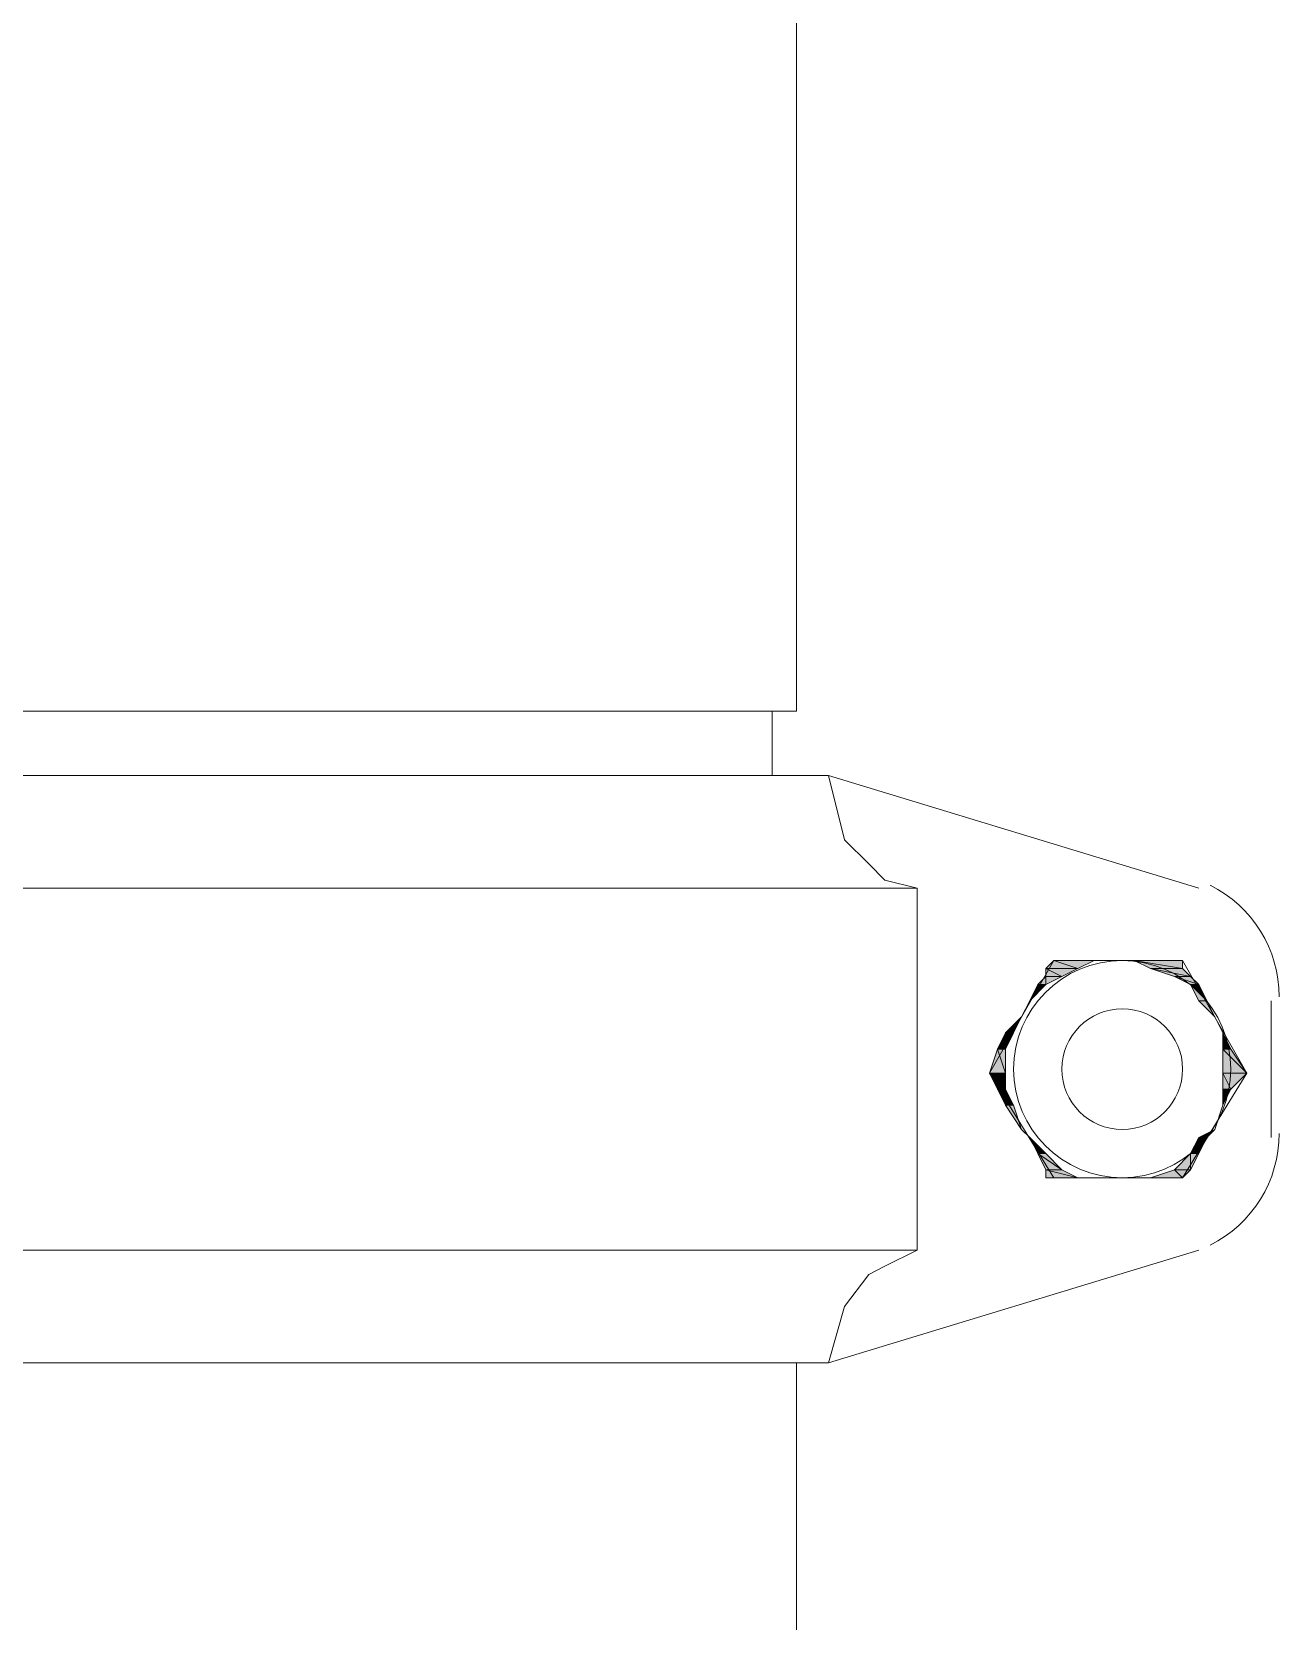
# Model space of a CAD drawing. Header units: millimetres. Extents: x 596 to 768, y 309 to 423.
# Drawn here: x 690.5064 to 690.6429, y 408.6817 to 408.8555 of the extents above; entities that cross this region are included whole.
import ezdxf

# ---------------------------------------------------------------- set-up
doc = ezdxf.new("R2010")
doc.units = ezdxf.units.MM
doc.layers.add('1- 3', color=3, linetype='Continuous')

# ---------------------------------------------------------------- blocks, each defined once
blk = doc.blocks.new('CTOBOM')
h = blk.add_hatch(color=0)
h.dxf.hatch_style = 2
h.paths.add_polyline_path([(4.35918, -0.69785), (4.36182, -0.69521), (4.36182, -0.69785)])
h.paths.add_polyline_path([(4.35918, -0.69697), (4.35918, -0.69785), (4.36182, -0.69521)])
h = blk.add_hatch(color=0)
h.dxf.hatch_style = 2
h.paths.add_polyline_path([(4.36182, -0.69785), (4.36358, -0.69697), (4.36358, -0.69785)])
h.paths.add_polyline_path([(4.36182, -0.69521), (4.36182, -0.69785), (4.36358, -0.69697)])
h = blk.add_hatch(color=0)
h.dxf.hatch_style = 2
h.paths.add_polyline_path([(4.35742, -0.69785), (4.35918, -0.69697), (4.35918, -0.69785)])
edge = h.paths.add_edge_path()
edge.add_spline(control_points=[(4.35918, -0.69697), (4.35918, -0.69697), (4.35742, -0.69785), (4.35742, -0.69785), (4.35742, -0.69785), (4.35918, -0.69697), (4.35918, -0.69697)], knot_values=[0, 0, 0, 0, 1, 1, 1, 2, 2, 2, 2], degree=3, periodic=0)
h = blk.add_hatch(color=0)
h.dxf.hatch_style = 2
h.paths.add_polyline_path([(4.36534, -0.69785), (4.36358, -0.69785), (4.36358, -0.69697)])
edge = h.paths.add_edge_path()
edge.add_spline(control_points=[(4.36534, -0.69785), (4.36534, -0.69785), (4.36534, -0.69785), (4.36534, -0.69785), (4.36534, -0.69785), (4.36358, -0.69785), (4.36358, -0.69785), (4.36358, -0.69785), (4.36534, -0.69785), (4.36534, -0.69785)], knot_values=[0, 0, 0, 0, 1, 1, 1, 2, 2, 2, 3, 3, 3, 3], degree=3, periodic=0)
h = blk.add_hatch(color=0)
h.dxf.hatch_style = 2
h.paths.add_polyline_path([(4.3539, -0.70049), (4.3539, -0.69961), (4.35566, -0.69873)])
h.paths.add_polyline_path([(4.35214, -0.70137), (4.3539, -0.70049), (4.3539, -0.69961)])
h = blk.add_hatch(color=0)
h.dxf.hatch_style = 2
h.paths.add_polyline_path([(4.36798, -0.69873), (4.36886, -0.69961), (4.36886, -0.70049)])
h = blk.add_hatch(color=0)
h.dxf.hatch_style = 2
h.paths.add_polyline_path([(4.35126, -0.70313), (4.35214, -0.70049), (4.35214, -0.70137)])
h.paths.add_polyline_path([(4.35126, -0.70137), (4.35126, -0.70313), (4.35214, -0.70049)])
h = blk.add_hatch(color=0)
h.dxf.hatch_style = 2
h.paths.add_polyline_path([(4.35214, -0.70137), (4.35214, -0.70049), (4.3539, -0.69961)])
h = blk.add_hatch(color=0)
h.dxf.hatch_style = 2
h.paths.add_polyline_path([(4.36886, -0.70049), (4.37062, -0.70049), (4.37062, -0.70137)])
h.paths.add_polyline_path([(4.36886, -0.69961), (4.36886, -0.70049), (4.37062, -0.70049)])
h = blk.add_hatch(color=0)
h.dxf.hatch_style = 2
h.paths.add_polyline_path([(4.37062, -0.70137), (4.37238, -0.70137), (4.37238, -0.70313)])
h.paths.add_polyline_path([(4.37062, -0.70049), (4.37062, -0.70137), (4.37238, -0.70137)])
h = blk.add_hatch(color=0)
h.dxf.hatch_style = 2
h.paths.add_polyline_path([(4.3495, -0.70753), (4.35038, -0.70225), (4.35038, -0.70577)])
h.paths.add_polyline_path([(4.3495, -0.70225), (4.3495, -0.70753), (4.35038, -0.70225)])
h = blk.add_hatch(color=0)
h.dxf.hatch_style = 2
h.paths.add_polyline_path([(4.35038, -0.70577), (4.35126, -0.70137), (4.35126, -0.70313)])
h.paths.add_polyline_path([(4.35038, -0.70225), (4.35038, -0.70577), (4.35126, -0.70137)])
h = blk.add_hatch(color=0)
h.dxf.hatch_style = 2
h.paths.add_polyline_path([(4.37238, -0.70313), (4.37326, -0.70225), (4.37326, -0.70577)])
h.paths.add_polyline_path([(4.37238, -0.70137), (4.37238, -0.70313), (4.37326, -0.70225)])
h = blk.add_hatch(color=0)
h.dxf.hatch_style = 2
edge = h.paths.add_edge_path()
edge.add_spline(control_points=[(4.37326, -0.70929), (4.37326, -0.70929), (4.37326, -0.70929), (4.37326, -0.70929), (4.37326, -0.70929), (4.37326, -0.71633), (4.37326, -0.71633), (4.37326, -0.71633), (4.37326, -0.70929), (4.37326, -0.70929)], knot_values=[0, 0, 0, 0, 1, 1, 1, 2, 2, 2, 3, 3, 3, 3], degree=3, periodic=0)
h = blk.add_hatch(color=0)
h.dxf.hatch_style = 2
h.paths.add_polyline_path([(4.3495, -0.71633), (4.35038, -0.71369), (4.35038, -0.71721)])
h.paths.add_polyline_path([(4.3495, -0.71193), (4.3495, -0.71633), (4.35038, -0.71369)])
h = blk.add_hatch(color=0)
h.dxf.hatch_style = 2
h.paths.add_polyline_path([(4.35038, -0.71721), (4.35126, -0.71545), (4.35126, -0.71721)])
h.paths.add_polyline_path([(4.35038, -0.71369), (4.35038, -0.71721), (4.35126, -0.71545)])
h = blk.add_hatch(color=0)
h.dxf.hatch_style = 2
h.paths.add_polyline_path([(4.37238, -0.71721), (4.37326, -0.71369), (4.37326, -0.71721)])
h.paths.add_polyline_path([(4.37238, -0.71545), (4.37238, -0.71721), (4.37326, -0.71369)])
h = blk.add_hatch(color=0)
h.dxf.hatch_style = 2
h.paths.add_polyline_path([(4.35126, -0.71721), (4.35214, -0.71721), (4.35214, -0.71809)])
h.paths.add_polyline_path([(4.35126, -0.71545), (4.35126, -0.71721), (4.35214, -0.71721)])
h = blk.add_hatch(color=0)
h.dxf.hatch_style = 2
h.paths.add_polyline_path([(4.37062, -0.71809), (4.37238, -0.71545), (4.37238, -0.71721)])
h.paths.add_polyline_path([(4.37062, -0.71721), (4.37062, -0.71809), (4.37238, -0.71545)])
h = blk.add_hatch(color=0)
h.dxf.hatch_style = 2
h.paths.add_polyline_path([(4.3539, -0.71897), (4.35214, -0.71809), (4.35214, -0.71721)])
edge = h.paths.add_edge_path()
edge.add_spline(control_points=[(4.3539, -0.71897), (4.3539, -0.71897), (4.3539, -0.71897), (4.3539, -0.71897), (4.3539, -0.71897), (4.35214, -0.71809), (4.35214, -0.71809), (4.35214, -0.71809), (4.3539, -0.71897), (4.3539, -0.71897)], knot_values=[0, 0, 0, 0, 1, 1, 1, 2, 2, 2, 3, 3, 3, 3], degree=3, periodic=0)
h = blk.add_hatch(color=0)
h.dxf.hatch_style = 2
h.paths.add_polyline_path([(4.36886, -0.71897), (4.37062, -0.71721), (4.37062, -0.71809)])
edge = h.paths.add_edge_path()
edge.add_spline(control_points=[(4.37062, -0.71721), (4.37062, -0.71721), (4.36886, -0.71897), (4.36886, -0.71897), (4.36886, -0.71897), (4.37062, -0.71721), (4.37062, -0.71721)], knot_values=[0, 0, 0, 0, 1, 1, 1, 2, 2, 2, 2], degree=3, periodic=0)
h = blk.add_hatch(color=0)
h.dxf.hatch_style = 2
h.paths.add_polyline_path([(4.35566, -0.71985), (4.35742, -0.72073), (4.35742, -0.72161)])
h = blk.add_hatch(color=0)
h.dxf.hatch_style = 2
h.paths.add_polyline_path([(4.35742, -0.72161), (4.35918, -0.72161), (4.35918, -0.72249)])
h.paths.add_polyline_path([(4.35742, -0.72073), (4.35742, -0.72161), (4.35918, -0.72161)])
h = blk.add_hatch(color=0)
h.dxf.hatch_style = 2
h.paths.add_polyline_path([(4.36358, -0.72249), (4.36534, -0.72073), (4.36534, -0.72161)])
h.paths.add_polyline_path([(4.36358, -0.72161), (4.36358, -0.72249), (4.36534, -0.72073)])
h = blk.add_hatch(color=0)
h.dxf.hatch_style = 2
h.paths.add_polyline_path([(4.36534, -0.72161), (4.36534, -0.72073), (4.36798, -0.71985)])
h = blk.add_hatch(color=0)
h.dxf.hatch_style = 2
h.paths.add_polyline_path([(4.35918, -0.72249), (4.36182, -0.72161), (4.36182, -0.72337)])
h.paths.add_polyline_path([(4.35918, -0.72161), (4.35918, -0.72249), (4.36182, -0.72161)])
h = blk.add_hatch(color=0)
h.dxf.hatch_style = 2
h.paths.add_polyline_path([(4.36182, -0.72337), (4.36358, -0.72161), (4.36358, -0.72249)])
h.paths.add_polyline_path([(4.36182, -0.72161), (4.36182, -0.72337), (4.36358, -0.72161)])
at = {"color": 0, "lineweight": 20}
for p, q in [((4.36886, -0.69257), (4.3539, -0.69257)), ((4.3495, -0.70225), (4.36182, -0.69521)), ((4.36182, -0.69521), (4.37326, -0.70225)), ((4.34158, -0.70049), (4.32926, -0.74097)), ((4.38119, -0.70049), (4.39351, -0.74097)), ((4.3495, -0.71633), (4.3495, -0.70225)), ((4.37326, -0.70225), (4.37326, -0.71633)), ((4.36182, -0.72337), (4.3495, -0.71633)), ((4.37326, -0.71633), (4.36182, -0.72337)), ((4.34158, -0.73129), (4.3407, -0.73481)), ((4.38119, -0.73129), (4.34158, -0.73129)), ((4.34158, -0.92579), (4.34158, -0.73129)), ((4.38295, -0.73481), (4.38119, -0.73129)), ((4.38119, -0.73129), (4.38119, -0.92579)), ((4.3407, -0.73481), (4.33894, -0.73657)), ((4.38383, -0.73657), (4.38295, -0.73481)), ((4.33894, -0.73657), (4.3363, -0.73921)), ((4.38735, -0.73921), (4.38383, -0.73657)), ((4.3363, -0.73921), (4.32926, -0.74097)), ((4.39351, -0.74097), (4.38735, -0.73921)), ((4.32926, -0.74097), (4.32926, -0.91611)), ((4.39351, -0.74097), (4.39351, -0.91611)), ((4.32222, -0.74449), (4.17964, -0.74449)), ((4.17964, -0.74449), (4.32222, -0.74449)), ((4.32926, -0.91259), (4.32926, -0.74449)), ((4.39351, -0.74449), (5.17152, -0.74449)), ((4.32926, -0.74713), (4.32222, -0.74713))]:
    blk.add_line(p, q, dxfattribs=at)
at = {"color": 0, "lineweight": 0}
for p, q in [((4.35918, -0.69785), (4.36182, -0.69521)), ((4.35918, -0.69785), (4.36182, -0.69521)), ((4.36182, -0.69521), (4.35918, -0.69697)), ((4.35918, -0.69785), (4.36182, -0.69521)), ((4.35918, -0.69785), (4.36182, -0.69521)), ((4.36182, -0.69521), (4.35918, -0.69697)), ((4.36182, -0.69521), (4.36182, -0.69785)), ((4.36182, -0.69521), (4.36182, -0.69785)), ((4.36182, -0.69521), (4.36182, -0.69785)), ((4.36358, -0.69697), (4.36182, -0.69521)), ((4.36182, -0.69521), (4.36182, -0.69785)), ((4.36358, -0.69697), (4.36182, -0.69521)), ((4.35742, -0.69785), (4.35918, -0.69697)), ((4.35742, -0.69785), (4.35918, -0.69697)), ((4.35918, -0.69697), (4.35918, -0.69785)), ((4.35918, -0.69697), (4.35918, -0.69785)), ((4.35918, -0.69697), (4.35918, -0.69785)), ((4.35918, -0.69697), (4.35918, -0.69785)), ((4.36182, -0.69785), (4.36358, -0.69697)), ((4.36182, -0.69785), (4.36358, -0.69697)), ((4.36182, -0.69785), (4.36358, -0.69697)), ((4.36182, -0.69785), (4.36358, -0.69697)), ((4.36358, -0.69697), (4.36358, -0.69785)), ((4.36358, -0.69697), (4.36358, -0.69785)), ((4.36358, -0.69785), (4.36358, -0.69697)), ((4.36358, -0.69697), (4.36534, -0.69785)), ((4.36358, -0.69785), (4.36358, -0.69697)), ((4.36358, -0.69697), (4.36534, -0.69785)), ((4.3539, -0.69961), (4.35566, -0.69873)), ((4.35566, -0.69873), (4.3539, -0.70049)), ((4.3539, -0.69961), (4.35566, -0.69873)), ((4.35566, -0.69873), (4.3539, -0.70049)), ((4.35918, -0.69785), (4.35742, -0.69785)), ((4.35918, -0.69785), (4.35742, -0.69785)), ((4.36182, -0.69785), (4.35918, -0.69785)), ((4.36182, -0.69785), (4.35918, -0.69785)), ((4.36358, -0.69785), (4.36182, -0.69785)), ((4.36358, -0.69785), (4.36182, -0.69785)), ((4.36534, -0.69785), (4.36358, -0.69785)), ((4.36534, -0.69785), (4.36358, -0.69785)), ((4.36798, -0.69873), (4.36886, -0.69961)), ((4.36886, -0.70049), (4.36798, -0.69873)), ((4.36798, -0.69873), (4.36886, -0.69961)), ((4.36886, -0.70049), (4.36798, -0.69873)), ((4.35126, -0.70313), (4.35214, -0.70049)), ((4.35126, -0.70313), (4.35214, -0.70049)), ((4.35214, -0.70049), (4.35126, -0.70137)), ((4.35126, -0.70313), (4.35214, -0.70049)), ((4.35126, -0.70313), (4.35214, -0.70049)), ((4.35214, -0.70049), (4.35126, -0.70137)), ((4.3539, -0.69961), (4.35214, -0.70137)), ((4.3539, -0.69961), (4.35214, -0.70137)), ((4.35214, -0.70049), (4.3539, -0.69961)), ((4.3539, -0.69961), (4.35214, -0.70137)), ((4.35214, -0.70049), (4.3539, -0.69961)), ((4.3539, -0.69961), (4.35214, -0.70137)), ((4.35214, -0.70049), (4.35214, -0.70137)), ((4.35214, -0.70049), (4.35214, -0.70137)), ((4.35214, -0.70137), (4.3539, -0.70049)), ((4.35214, -0.70137), (4.3539, -0.70049)), ((4.35214, -0.70137), (4.35214, -0.70049)), ((4.35214, -0.70137), (4.35214, -0.70049)), ((4.3539, -0.70049), (4.3539, -0.69961)), ((4.3539, -0.70049), (4.3539, -0.69961)), ((4.3539, -0.70049), (4.3539, -0.69961)), ((4.3539, -0.70049), (4.3539, -0.69961)), ((4.36886, -0.69961), (4.36886, -0.70049)), ((4.36886, -0.69961), (4.36886, -0.70049)), ((4.36886, -0.69961), (4.36886, -0.70049)), ((4.37062, -0.70049), (4.36886, -0.69961)), ((4.36886, -0.69961), (4.36886, -0.70049)), ((4.37062, -0.70049), (4.36886, -0.69961)), ((4.36886, -0.70049), (4.37062, -0.70049)), ((4.37062, -0.70137), (4.36886, -0.70049)), ((4.36886, -0.70049), (4.37062, -0.70049)), ((4.36886, -0.70049), (4.37062, -0.70049)), ((4.37062, -0.70137), (4.36886, -0.70049)), ((4.36886, -0.70049), (4.37062, -0.70049)), ((4.37062, -0.70049), (4.37062, -0.70137)), ((4.37062, -0.70049), (4.37062, -0.70137)), ((4.37062, -0.70049), (4.37062, -0.70137)), ((4.37238, -0.70137), (4.37062, -0.70049)), ((4.37062, -0.70049), (4.37062, -0.70137)), ((4.37238, -0.70137), (4.37062, -0.70049)), ((4.3495, -0.70929), (4.3495, -0.70225)), ((4.3495, -0.70225), (4.3495, -0.70753)), ((4.3495, -0.70929), (4.3495, -0.70225)), ((4.3495, -0.70225), (4.3495, -0.70753)), ((4.3495, -0.70753), (4.35038, -0.70225)), ((4.3495, -0.70225), (4.3495, -0.70753)), ((4.3495, -0.70753), (4.35038, -0.70225)), ((4.35038, -0.70225), (4.3495, -0.70225)), ((4.3495, -0.70753), (4.35038, -0.70225)), ((4.3495, -0.70225), (4.3495, -0.70753)), ((4.3495, -0.70753), (4.35038, -0.70225)), ((4.35038, -0.70225), (4.3495, -0.70225)), ((4.35038, -0.70577), (4.35126, -0.70137)), ((4.35038, -0.70577), (4.35126, -0.70137)), ((4.35126, -0.70137), (4.35038, -0.70225)), ((4.35038, -0.70577), (4.35126, -0.70137)), ((4.35038, -0.70577), (4.35126, -0.70137)), ((4.35126, -0.70137), (4.35038, -0.70225)), ((4.35038, -0.70225), (4.35038, -0.70577)), ((4.35038, -0.70225), (4.35038, -0.70577)), ((4.35038, -0.70225), (4.35038, -0.70577)), ((4.35038, -0.70225), (4.35038, -0.70577)), ((4.35126, -0.70137), (4.35126, -0.70313)), ((4.35126, -0.70137), (4.35126, -0.70313)), ((4.35214, -0.70137), (4.35126, -0.70313)), ((4.35126, -0.70137), (4.35126, -0.70313)), ((4.35214, -0.70137), (4.35126, -0.70313)), ((4.35126, -0.70137), (4.35126, -0.70313)), ((4.37062, -0.70137), (4.37238, -0.70137)), ((4.37238, -0.70313), (4.37062, -0.70137)), ((4.37062, -0.70137), (4.37238, -0.70137)), ((4.37062, -0.70137), (4.37238, -0.70137)), ((4.37238, -0.70313), (4.37062, -0.70137)), ((4.37062, -0.70137), (4.37238, -0.70137)), ((4.37238, -0.70137), (4.37238, -0.70313)), ((4.37238, -0.70137), (4.37238, -0.70313)), ((4.37238, -0.70137), (4.37238, -0.70313)), ((4.37326, -0.70225), (4.37238, -0.70137)), ((4.37238, -0.70137), (4.37238, -0.70313)), ((4.37326, -0.70225), (4.37238, -0.70137)), ((4.37238, -0.70313), (4.37326, -0.70225)), ((4.37238, -0.70313), (4.37326, -0.70225)), ((4.37238, -0.70313), (4.37326, -0.70225)), ((4.37238, -0.70313), (4.37326, -0.70225)), ((4.37326, -0.70225), (4.37326, -0.70577)), ((4.37326, -0.70225), (4.37326, -0.70577)), ((4.37326, -0.70577), (4.37326, -0.70225)), ((4.37326, -0.70225), (4.37326, -0.70753)), ((4.37326, -0.70577), (4.37326, -0.70225)), ((4.37326, -0.70225), (4.37326, -0.70753)), ((4.37326, -0.70753), (4.37326, -0.70225)), ((4.37326, -0.70225), (4.37326, -0.70929)), ((4.37326, -0.70753), (4.37326, -0.70225)), ((4.37326, -0.70225), (4.37326, -0.70929)), ((4.35126, -0.70313), (4.35038, -0.70577)), ((4.35126, -0.70313), (4.35038, -0.70577)), ((4.37326, -0.70577), (4.37238, -0.70313)), ((4.37326, -0.70577), (4.37238, -0.70313)), ((4.35038, -0.70577), (4.3495, -0.70753)), ((4.35038, -0.70577), (4.3495, -0.70753)), ((4.37326, -0.70753), (4.37326, -0.70577)), ((4.37326, -0.70753), (4.37326, -0.70577)), ((4.3495, -0.70753), (4.3495, -0.70929)), ((4.3495, -0.70753), (4.3495, -0.70929)), ((4.37326, -0.70929), (4.37326, -0.70753)), ((4.37326, -0.70929), (4.37326, -0.70753)), ((4.3495, -0.71633), (4.3495, -0.70929)), ((4.3495, -0.70929), (4.3495, -0.71193)), ((4.3495, -0.71633), (4.3495, -0.70929)), ((4.3495, -0.70929), (4.3495, -0.71193)), ((4.37326, -0.70929), (4.37326, -0.71633)), ((4.37326, -0.71193), (4.37326, -0.70929)), ((4.37326, -0.70929), (4.37326, -0.71633)), ((4.37326, -0.71193), (4.37326, -0.70929)), ((4.3495, -0.71193), (4.3495, -0.71633)), ((4.3495, -0.71193), (4.3495, -0.71633)), ((4.3495, -0.71193), (4.3495, -0.71633)), ((4.35038, -0.71369), (4.3495, -0.71193)), ((4.3495, -0.71193), (4.3495, -0.71633)), ((4.35038, -0.71369), (4.3495, -0.71193)), ((4.37326, -0.71721), (4.37326, -0.71193)), ((4.37326, -0.71193), (4.37326, -0.71633)), ((4.37326, -0.71721), (4.37326, -0.71193)), ((4.37326, -0.71193), (4.37326, -0.71369)), ((4.37326, -0.71721), (4.37326, -0.71193)), ((4.37326, -0.71193), (4.37326, -0.71633)), ((4.37326, -0.71721), (4.37326, -0.71193)), ((4.37326, -0.71193), (4.37326, -0.71369)), ((4.37326, -0.71633), (4.37326, -0.71193)), ((4.37326, -0.71633), (4.37326, -0.71193)), ((4.3495, -0.71633), (4.35038, -0.71369)), ((4.3495, -0.71633), (4.35038, -0.71369)), ((4.3495, -0.71633), (4.35038, -0.71369)), ((4.3495, -0.71633), (4.35038, -0.71369)), ((4.35038, -0.71369), (4.35038, -0.71721)), ((4.35038, -0.71369), (4.35038, -0.71721)), ((4.35038, -0.71369), (4.35038, -0.71721)), ((4.35126, -0.71545), (4.35038, -0.71369)), ((4.35038, -0.71369), (4.35038, -0.71721)), ((4.35126, -0.71545), (4.35038, -0.71369)), ((4.37238, -0.71721), (4.37326, -0.71369)), ((4.37238, -0.71721), (4.37326, -0.71369)), ((4.37326, -0.71369), (4.37238, -0.71545)), ((4.37238, -0.71721), (4.37326, -0.71369)), ((4.37238, -0.71721), (4.37326, -0.71369)), ((4.37326, -0.71369), (4.37238, -0.71545)), ((4.37326, -0.71369), (4.37326, -0.71721)), ((4.37326, -0.71369), (4.37326, -0.71721)), ((4.37326, -0.71369), (4.37326, -0.71721)), ((4.37326, -0.71369), (4.37326, -0.71721)), ((4.35038, -0.71721), (4.3495, -0.71633)), ((4.35038, -0.71721), (4.3495, -0.71633)), ((4.35038, -0.71721), (4.35126, -0.71545)), ((4.35038, -0.71721), (4.35126, -0.71545)), ((4.35038, -0.71721), (4.35126, -0.71545)), ((4.35038, -0.71721), (4.35126, -0.71545)), ((4.35126, -0.71545), (4.35126, -0.71721)), ((4.35126, -0.71545), (4.35126, -0.71721)), ((4.35126, -0.71545), (4.35126, -0.71721)), ((4.35214, -0.71721), (4.35126, -0.71545)), ((4.35126, -0.71545), (4.35126, -0.71721)), ((4.35214, -0.71721), (4.35126, -0.71545)), ((4.37062, -0.71809), (4.37238, -0.71545)), ((4.37062, -0.71809), (4.37238, -0.71545)), ((4.37238, -0.71545), (4.37062, -0.71721)), ((4.37062, -0.71809), (4.37238, -0.71545)), ((4.37062, -0.71809), (4.37238, -0.71545)), ((4.37238, -0.71545), (4.37062, -0.71721)), ((4.37238, -0.71545), (4.37238, -0.71721)), ((4.37238, -0.71545), (4.37238, -0.71721)), ((4.37238, -0.71545), (4.37238, -0.71721)), ((4.37238, -0.71545), (4.37238, -0.71721)), ((4.37326, -0.71633), (4.37326, -0.71721)), ((4.37326, -0.71633), (4.37326, -0.71721)), ((4.35126, -0.71721), (4.35038, -0.71721)), ((4.35126, -0.71721), (4.35038, -0.71721)), ((4.35126, -0.71721), (4.35214, -0.71721)), ((4.35214, -0.71809), (4.35126, -0.71721)), ((4.35126, -0.71721), (4.35214, -0.71721)), ((4.35126, -0.71721), (4.35214, -0.71721)), ((4.35214, -0.71809), (4.35126, -0.71721)), ((4.35126, -0.71721), (4.35214, -0.71721)), ((4.35214, -0.71721), (4.35214, -0.71809)), ((4.35214, -0.71721), (4.35214, -0.71809)), ((4.35214, -0.71809), (4.35214, -0.71721)), ((4.35214, -0.71721), (4.3539, -0.71897)), ((4.35214, -0.71809), (4.35214, -0.71721)), ((4.35214, -0.71721), (4.3539, -0.71897)), ((4.36886, -0.71897), (4.37062, -0.71721)), ((4.36886, -0.71897), (4.37062, -0.71721)), ((4.37062, -0.71721), (4.37062, -0.71809)), ((4.37062, -0.71721), (4.37062, -0.71809)), ((4.37238, -0.71721), (4.37062, -0.71809)), ((4.37062, -0.71721), (4.37062, -0.71809)), ((4.37238, -0.71721), (4.37062, -0.71809)), ((4.37062, -0.71721), (4.37062, -0.71809)), ((4.37326, -0.71721), (4.37238, -0.71721)), ((4.37326, -0.71721), (4.37238, -0.71721)), ((4.3539, -0.71897), (4.35214, -0.71809)), ((4.3539, -0.71897), (4.35214, -0.71809)), ((4.37062, -0.71809), (4.36886, -0.71897)), ((4.37062, -0.71809), (4.36886, -0.71897)), ((4.35566, -0.71985), (4.35742, -0.72073)), ((4.35742, -0.72161), (4.35566, -0.71985)), ((4.35566, -0.71985), (4.35742, -0.72073)), ((4.35742, -0.72161), (4.35566, -0.71985)), ((4.35742, -0.72073), (4.35742, -0.72161)), ((4.35742, -0.72073), (4.35742, -0.72161)), ((4.35742, -0.72073), (4.35742, -0.72161)), ((4.35918, -0.72161), (4.35742, -0.72073)), ((4.35742, -0.72073), (4.35742, -0.72161)), ((4.35918, -0.72161), (4.35742, -0.72073)), ((4.36358, -0.72249), (4.36534, -0.72073)), ((4.36358, -0.72249), (4.36534, -0.72073)), ((4.36534, -0.72073), (4.36358, -0.72161)), ((4.36358, -0.72249), (4.36534, -0.72073)), ((4.36358, -0.72249), (4.36534, -0.72073)), ((4.36534, -0.72073), (4.36358, -0.72161)), ((4.36534, -0.72073), (4.36798, -0.71985)), ((4.36798, -0.71985), (4.36534, -0.72161)), ((4.36534, -0.72073), (4.36798, -0.71985)), ((4.36798, -0.71985), (4.36534, -0.72161)), ((4.36534, -0.72161), (4.36534, -0.72073)), ((4.36534, -0.72161), (4.36534, -0.72073)), ((4.36534, -0.72073), (4.36534, -0.72161)), ((4.36534, -0.72073), (4.36534, -0.72161)), ((4.35742, -0.72161), (4.35918, -0.72161)), ((4.35918, -0.72249), (4.35742, -0.72161)), ((4.35742, -0.72161), (4.35918, -0.72161)), ((4.35742, -0.72161), (4.35918, -0.72161)), ((4.35918, -0.72249), (4.35742, -0.72161)), ((4.35742, -0.72161), (4.35918, -0.72161)), ((4.35918, -0.72161), (4.35918, -0.72249)), ((4.35918, -0.72161), (4.35918, -0.72249)), ((4.35918, -0.72249), (4.36182, -0.72161)), ((4.35918, -0.72161), (4.35918, -0.72249)), ((4.35918, -0.72249), (4.36182, -0.72161)), ((4.36182, -0.72161), (4.35918, -0.72161)), ((4.35918, -0.72249), (4.36182, -0.72161)), ((4.35918, -0.72161), (4.35918, -0.72249)), ((4.35918, -0.72249), (4.36182, -0.72161)), ((4.36182, -0.72161), (4.35918, -0.72161)), ((4.36182, -0.72337), (4.35918, -0.72249)), ((4.36182, -0.72337), (4.35918, -0.72249)), ((4.36182, -0.72161), (4.36182, -0.72337)), ((4.36182, -0.72161), (4.36182, -0.72337)), ((4.36182, -0.72337), (4.36358, -0.72161)), ((4.36182, -0.72161), (4.36182, -0.72337)), ((4.36182, -0.72337), (4.36358, -0.72161)), ((4.36358, -0.72161), (4.36182, -0.72161)), ((4.36182, -0.72337), (4.36358, -0.72161)), ((4.36182, -0.72161), (4.36182, -0.72337)), ((4.36182, -0.72337), (4.36358, -0.72161)), ((4.36358, -0.72161), (4.36182, -0.72161)), ((4.36358, -0.72249), (4.36182, -0.72337)), ((4.36358, -0.72249), (4.36182, -0.72337)), ((4.36358, -0.72161), (4.36358, -0.72249)), ((4.36358, -0.72161), (4.36358, -0.72249)), ((4.36534, -0.72161), (4.36358, -0.72249)), ((4.36358, -0.72161), (4.36358, -0.72249)), ((4.36534, -0.72161), (4.36358, -0.72249)), ((4.36358, -0.72161), (4.36358, -0.72249))]:
    blk.add_line(p, q, dxfattribs=at)
at = {"color": 0, "lineweight": 20}
for points in [[(4.35346, -0.69169), (4.34829, -0.69169), (4.34356, -0.69461), (4.34126, -0.69924)], [(4.35346, -0.69169), (4.34829, -0.69169), (4.34356, -0.69461), (4.34126, -0.69924)], [(4.38063, -0.69924), (4.37832, -0.69461), (4.3736, -0.69169), (4.36842, -0.69169)], [(4.32222, -0.91259), (4.32222, -0.91259), (4.32222, -0.74449), (4.32222, -0.74449)]]:
    blk.add_open_spline(points, degree=3, dxfattribs=at)
for points in [[(4.36138, -0.69697), (4.35482, -0.69697), (4.3495, -0.70229), (4.3495, -0.70885), (4.3495, -0.71541), (4.35482, -0.72073), (4.36138, -0.72073), (4.36795, -0.72073), (4.37326, -0.71541), (4.37326, -0.70885), (4.37326, -0.70229), (4.36795, -0.69697), (4.36138, -0.69697)], [(4.36138, -0.70225), (4.35774, -0.70225), (4.35478, -0.7052), (4.35478, -0.70885), (4.35478, -0.71249), (4.35774, -0.71545), (4.36138, -0.71545), (4.36503, -0.71545), (4.36798, -0.71249), (4.36798, -0.70885), (4.36798, -0.7052), (4.36503, -0.70225), (4.36138, -0.70225)]]:
    blk.add_open_spline(points, degree=3, knots=[0, 0, 0, 0, 1, 1, 1, 2, 2, 2, 3, 3, 3, 4, 4, 4, 4], dxfattribs=at)
at = {"color": 0, "lineweight": 0}
for points in [[(4.35918, -0.69697), (4.35918, -0.69697), (4.35742, -0.69785), (4.35742, -0.69785)], [(4.35742, -0.69785), (4.35742, -0.69785), (4.35918, -0.69697), (4.35918, -0.69697)], [(4.35918, -0.69697), (4.35918, -0.69697), (4.35742, -0.69785), (4.35742, -0.69785)], [(4.35742, -0.69785), (4.35742, -0.69785), (4.35918, -0.69697), (4.35918, -0.69697)], [(4.35566, -0.69873), (4.35566, -0.69873), (4.35742, -0.69785), (4.35742, -0.69785)], [(4.35742, -0.69785), (4.35742, -0.69785), (4.35566, -0.69873), (4.35566, -0.69873)], [(4.35566, -0.69873), (4.35566, -0.69873), (4.35742, -0.69785), (4.35742, -0.69785)], [(4.35742, -0.69785), (4.35742, -0.69785), (4.35566, -0.69873), (4.35566, -0.69873)], [(4.36534, -0.69785), (4.36534, -0.69785), (4.36358, -0.69785), (4.36358, -0.69785)], [(4.36358, -0.69785), (4.36358, -0.69785), (4.36534, -0.69785), (4.36534, -0.69785)], [(4.36534, -0.69785), (4.36534, -0.69785), (4.36358, -0.69785), (4.36358, -0.69785)], [(4.36358, -0.69785), (4.36358, -0.69785), (4.36534, -0.69785), (4.36534, -0.69785)], [(4.36534, -0.69785), (4.36534, -0.69785), (4.36798, -0.69873), (4.36798, -0.69873)], [(4.36798, -0.69873), (4.36798, -0.69873), (4.36534, -0.69785), (4.36534, -0.69785)], [(4.36534, -0.69785), (4.36534, -0.69785), (4.36798, -0.69873), (4.36798, -0.69873)], [(4.36798, -0.69873), (4.36798, -0.69873), (4.36534, -0.69785), (4.36534, -0.69785)], [(4.3495, -0.70225), (4.3495, -0.70225), (4.3495, -0.70929), (4.3495, -0.70929)], [(4.3495, -0.70929), (4.3495, -0.70929), (4.3495, -0.70225), (4.3495, -0.70225)], [(4.3495, -0.70225), (4.3495, -0.70225), (4.3495, -0.70929), (4.3495, -0.70929)], [(4.3495, -0.70929), (4.3495, -0.70929), (4.3495, -0.70225), (4.3495, -0.70225)], [(4.37326, -0.70225), (4.37326, -0.70225), (4.37326, -0.70577), (4.37326, -0.70577)], [(4.37326, -0.70577), (4.37326, -0.70577), (4.37326, -0.70225), (4.37326, -0.70225)], [(4.37326, -0.70225), (4.37326, -0.70225), (4.37326, -0.70577), (4.37326, -0.70577)], [(4.37326, -0.70577), (4.37326, -0.70577), (4.37326, -0.70225), (4.37326, -0.70225)], [(4.37326, -0.70225), (4.37326, -0.70225), (4.37326, -0.70753), (4.37326, -0.70753)], [(4.37326, -0.70753), (4.37326, -0.70753), (4.37326, -0.70225), (4.37326, -0.70225)], [(4.37326, -0.70225), (4.37326, -0.70225), (4.37326, -0.70753), (4.37326, -0.70753)], [(4.37326, -0.70753), (4.37326, -0.70753), (4.37326, -0.70225), (4.37326, -0.70225)], [(4.37326, -0.70929), (4.37326, -0.70929), (4.37326, -0.71633), (4.37326, -0.71633)], [(4.37326, -0.71633), (4.37326, -0.71633), (4.37326, -0.70929), (4.37326, -0.70929)], [(4.37326, -0.70929), (4.37326, -0.70929), (4.37326, -0.71633), (4.37326, -0.71633)], [(4.37326, -0.71633), (4.37326, -0.71633), (4.37326, -0.70929), (4.37326, -0.70929)], [(4.3495, -0.71193), (4.3495, -0.71193), (4.3495, -0.71633), (4.3495, -0.71633)], [(4.3495, -0.71633), (4.3495, -0.71633), (4.3495, -0.71193), (4.3495, -0.71193)], [(4.3495, -0.71193), (4.3495, -0.71193), (4.3495, -0.71633), (4.3495, -0.71633)], [(4.3495, -0.71633), (4.3495, -0.71633), (4.3495, -0.71193), (4.3495, -0.71193)], [(4.37062, -0.71721), (4.37062, -0.71721), (4.36886, -0.71897), (4.36886, -0.71897)], [(4.36886, -0.71897), (4.36886, -0.71897), (4.37062, -0.71721), (4.37062, -0.71721)], [(4.37062, -0.71721), (4.37062, -0.71721), (4.36886, -0.71897), (4.36886, -0.71897)], [(4.36886, -0.71897), (4.36886, -0.71897), (4.37062, -0.71721), (4.37062, -0.71721)], [(4.3539, -0.71897), (4.3539, -0.71897), (4.35214, -0.71809), (4.35214, -0.71809)], [(4.35214, -0.71809), (4.35214, -0.71809), (4.3539, -0.71897), (4.3539, -0.71897)], [(4.3539, -0.71897), (4.3539, -0.71897), (4.35214, -0.71809), (4.35214, -0.71809)], [(4.35214, -0.71809), (4.35214, -0.71809), (4.3539, -0.71897), (4.3539, -0.71897)], [(4.3539, -0.71897), (4.3539, -0.71897), (4.35566, -0.71985), (4.35566, -0.71985)], [(4.35566, -0.71985), (4.35566, -0.71985), (4.3539, -0.71897), (4.3539, -0.71897)], [(4.3539, -0.71897), (4.3539, -0.71897), (4.35566, -0.71985), (4.35566, -0.71985)], [(4.35566, -0.71985), (4.35566, -0.71985), (4.3539, -0.71897), (4.3539, -0.71897)], [(4.36798, -0.71985), (4.36798, -0.71985), (4.36886, -0.71897), (4.36886, -0.71897)], [(4.36886, -0.71897), (4.36886, -0.71897), (4.36798, -0.71985), (4.36798, -0.71985)], [(4.36798, -0.71985), (4.36798, -0.71985), (4.36886, -0.71897), (4.36886, -0.71897)], [(4.36886, -0.71897), (4.36886, -0.71897), (4.36798, -0.71985), (4.36798, -0.71985)]]:
    blk.add_open_spline(points, degree=3, dxfattribs=at)

msp = doc.modelspace()

# ---------------------------------------------------------------- block references
at = {"layer": '1- 3', "rotation": 270}
msp.add_blockref('CTOBOM', (691.33455, 413.10343), dxfattribs=at)

doc.saveas('drawing.dxf')
